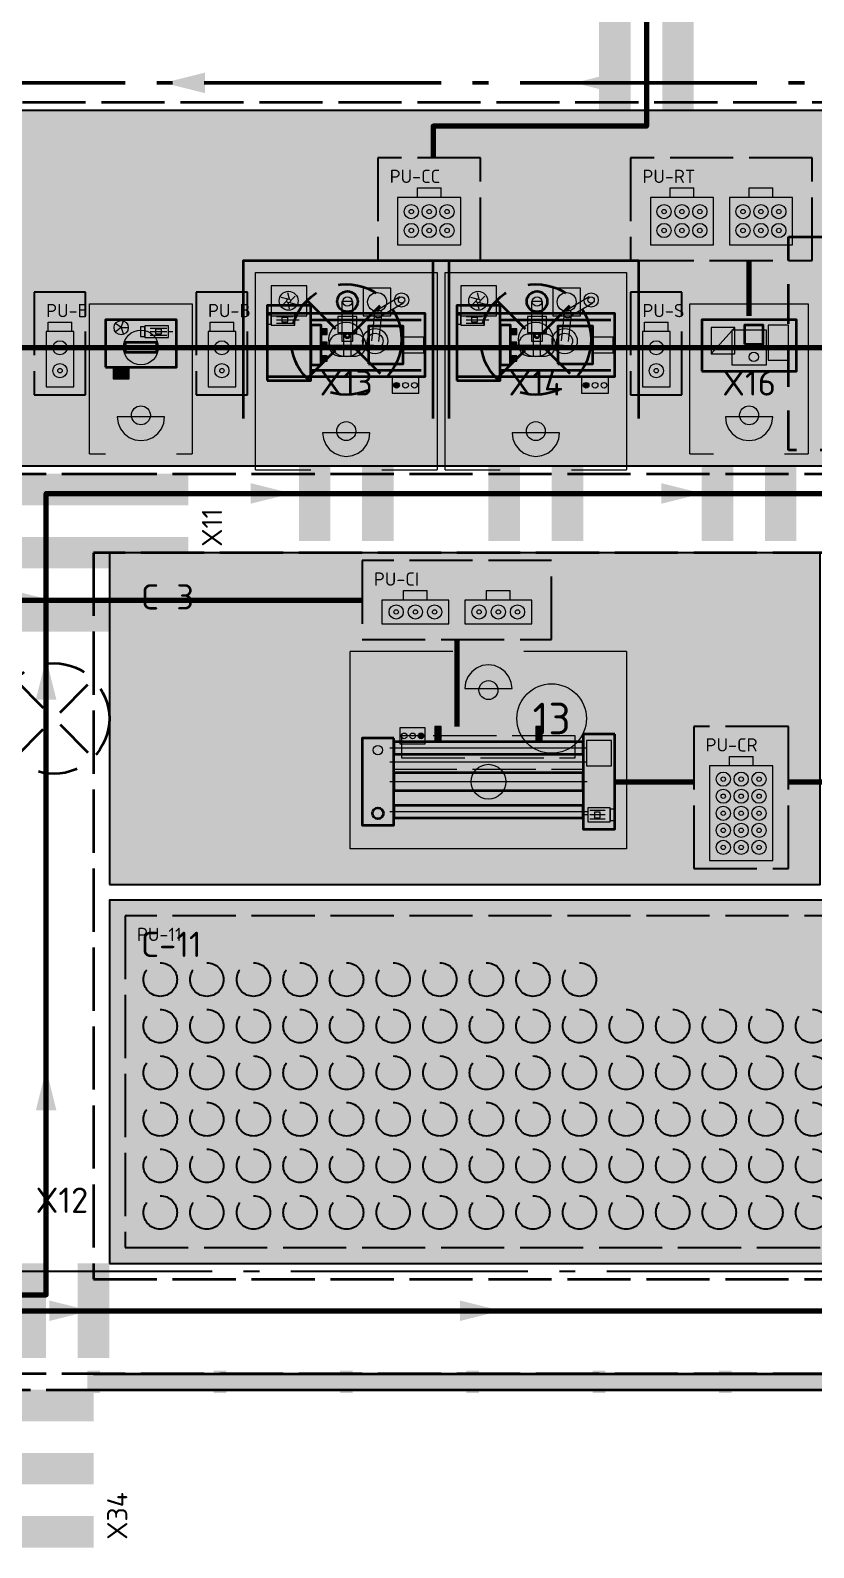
# Model space of a CAD drawing. Header units: millimetres. Extents: x 0 to 1189, y 0 to 841.
# Drawn here: x 422 to 471.6, y 587 to 683.1 of the extents above; entities that cross this region are included whole.
import ezdxf
from ezdxf.enums import TextEntityAlignment as Align

# ---------------------------------------------------------------- set-up
doc = ezdxf.new("R2010")
doc.units = ezdxf.units.MM
for name, pattern in [('FLUJO-TRAZOS', [4, 2.5, -1.5]), ('IRAM-E-TRAZOS', [5, 4, -1]), ('IRAM-F-TRAZO-PUNTO', [20, 15, -2, 1, -2])]:
    doc.linetypes.add(name, pattern=pattern)
for name, color, linetype, lineweight, true_color in [('A-AREA-TRABAJO', 30, 'CONTINUOUS', 13, 0xeb963c), ('A-DEFENSA', 2, 'CONTINUOUS', 35, 0xe6b400), ('A-EQUIPO', 30, 'CONTINUOUS', 35, 0xe67800), ('A-MAMPARA', 1, 'CONTINUOUS', 35, 0xc82828), ('A-PASILLO', 2, 'IRAM-E-TRAZOS', 35, 0xd7a500), ('A-PULMON', 6, 'IRAM-E-TRAZOS', 25, 0xdc00c8), ('A-SENDA', 2, 'CONTINUOUS', 25, 0xd7a500), ('A-ZONA-LOG', 5, 'IRAM-F-TRAZO-PUNTO', 25, 0x285ac8)]:
    doc.layers.add(name, color=color, linetype=linetype, lineweight=lineweight, true_color=true_color)
for name, color, linetype, lineweight in [('A-EJE', 1, 'IRAM-F-TRAZO-PUNTO', 18), ('A-EQUIPO-FINO', 8, 'CONTINUOUS', 13), ('A-EQUIPO-OCULTO', 8, 'IRAM-E-TRAZOS', 13), ('A-EQUIPO-RELLENO', 9, 'CONTINUOUS', 13), ('A-OPERARIO', 6, 'CONTINUOUS', 18), ('A-RELLENO', 9, 'CONTINUOUS', 13), ('A-SECTOR', 1, 'CONTINUOUS', 25), ('A-SECTOR-TXT', 1, 'CONTINUOUS', 25), ('A-TEXTO', 7, 'CONTINUOUS', 18), ('F-EFL-GAS', 4, 'FLUJO-TRAZOS', 35), ('F-EFL-LIQ', 34, 'FLUJO-TRAZOS', 35), ('F-MP', 5, 'CONTINUOUS', 70), ('F-SCRAP', 8, 'IRAM-F-TRAZO-PUNTO', 50), ('F-SE', 30, 'CONTINUOUS', 70)]:
    doc.layers.add(name, color=color, linetype=linetype, lineweight=lineweight)
doc.styles.add('ISO3098', font='isocpeur.ttf')

msp = doc.modelspace()

# ---------------------------------------------------------------- hatches: boundary and pattern name
at = {"layer": 'A-DEFENSA', "true_color": 0x1e1e1e}
h = msp.add_hatch(color=7, dxfattribs=at)
h.dxf.hatch_style = 1
h.paths.add_polyline_path([(425.6, 596.8), (426.4, 596.8), (426.4, 598.2), (425.6, 598.2)])
at = {"layer": 'A-DEFENSA', "true_color": 0xf5c800}
h = msp.add_hatch(color=7, dxfattribs=at)
h.dxf.hatch_style = 1
h.paths.add_polyline_path([(426, 597), (490, 597), (490, 598), (426, 598)])
at = {"layer": 'A-DEFENSA', "true_color": 0x1e1e1e}
h = msp.add_hatch(color=7, dxfattribs=at)
h.dxf.hatch_style = 1
h.paths.add_polyline_path([(433.6, 596.8), (434.4, 596.8), (434.4, 598.2), (433.6, 598.2)])
h = msp.add_hatch(color=7, dxfattribs=at)
h.dxf.hatch_style = 1
h.paths.add_polyline_path([(441.6, 596.8), (442.4, 596.8), (442.4, 598.2), (441.6, 598.2)])
h = msp.add_hatch(color=7, dxfattribs=at)
h.dxf.hatch_style = 1
h.paths.add_polyline_path([(449.6, 596.8), (450.4, 596.8), (450.4, 598.2), (449.6, 598.2)])
h = msp.add_hatch(color=7, dxfattribs=at)
h.dxf.hatch_style = 1
h.paths.add_polyline_path([(457.6, 596.8), (458.4, 596.8), (458.4, 598.2), (457.6, 598.2)])
h = msp.add_hatch(color=7, dxfattribs=at)
h.dxf.hatch_style = 1
h.paths.add_polyline_path([(465.6, 596.8), (466.4, 596.8), (466.4, 598.2), (465.6, 598.2)])
at = {"layer": 'A-EQUIPO-RELLENO', "true_color": 0xfaf0fa}
h = msp.add_hatch(color=7, dxfattribs=at)
h.dxf.hatch_style = 1
h.paths.add_polyline_path([(445.25, 669.5), (449.25, 669.5), (449.25, 672.5), (445.25, 672.5)])
h = msp.add_hatch(color=7, dxfattribs=at)
h.dxf.hatch_style = 1
h.paths.add_polyline_path([(461.25, 669.5), (465.25, 669.5), (465.25, 672.5), (461.25, 672.5)])
h = msp.add_hatch(color=7, dxfattribs=at)
h.dxf.hatch_style = 1
h.paths.add_polyline_path([(466.25, 669.5), (470.25, 669.5), (470.25, 672.5), (466.25, 672.5)])
at = {"layer": 'A-EQUIPO-RELLENO', "true_color": 0xcdd0d4}
h = msp.add_hatch(color=7, dxfattribs=at)
h.dxf.hatch_style = 1
h.paths.add_polyline_path([(437.25, 665), (439.5, 665), (439.5, 666.9), (437.25, 666.9)])
h = msp.add_hatch(color=7, dxfattribs=at)
h.dxf.hatch_style = 1
h.paths.add_polyline_path([(449.25, 665), (451.5, 665), (451.5, 666.9), (449.25, 666.9)])
h = msp.add_hatch(color=7, dxfattribs=at)
h.dxf.hatch_style = 1
h.paths.add_polyline_path([(442.725, 665.9), (442.703, 666.068), (442.638, 666.225), (442.535, 666.36), (442.4, 666.463), (442.243, 666.528), (442.075, 666.55), (441.907, 666.528), (441.75, 666.463), (441.615, 666.36), (441.512, 666.225), (441.447, 666.068), (441.425, 665.9), (441.447, 665.732), (441.512, 665.575), (441.615, 665.44), (441.75, 665.337), (441.907, 665.272), (442.075, 665.25), (442.243, 665.272), (442.4, 665.337), (442.535, 665.44), (442.638, 665.575), (442.703, 665.732)])
at = {"layer": 'A-EQUIPO-RELLENO', "true_color": 0xeeeeee}
h = msp.add_hatch(color=7, dxfattribs=at)
h.dxf.hatch_style = 1
h.paths.add_polyline_path([(443.075, 665), (444.825, 665), (444.825, 666.75), (443.075, 666.75)])
at = {"layer": 'A-EQUIPO-RELLENO', "true_color": 0xcdd0d4}
h = msp.add_hatch(color=7, dxfattribs=at)
h.dxf.hatch_style = 1
h.paths.add_polyline_path([(454.725, 665.9), (454.703, 666.068), (454.638, 666.225), (454.535, 666.36), (454.4, 666.463), (454.243, 666.528), (454.075, 666.55), (453.907, 666.528), (453.75, 666.463), (453.615, 666.36), (453.512, 666.225), (453.447, 666.068), (453.425, 665.9), (453.447, 665.732), (453.512, 665.575), (453.615, 665.44), (453.75, 665.337), (453.907, 665.272), (454.075, 665.25), (454.243, 665.272), (454.4, 665.337), (454.535, 665.44), (454.638, 665.575), (454.703, 665.732)])
at = {"layer": 'A-EQUIPO-RELLENO', "true_color": 0xeeeeee}
h = msp.add_hatch(color=7, dxfattribs=at)
h.dxf.hatch_style = 1
h.paths.add_polyline_path([(455.075, 665), (456.825, 665), (456.825, 666.75), (455.075, 666.75)])
at = {"layer": 'A-EQUIPO-RELLENO', "true_color": 0xcdd0d4}
h = msp.add_hatch(color=7, dxfattribs=at)
h.dxf.hatch_style = 1
h.paths.add_polyline_path([(437, 660.9), (439.75, 660.9), (439.75, 665.65), (437, 665.65)])
at = {"layer": 'A-EQUIPO-RELLENO', "true_color": 0xeeeeee}
h = msp.add_hatch(color=7, dxfattribs=at)
h.dxf.hatch_style = 1
h.paths.add_polyline_path([(437, 661.15), (447, 661.15), (447, 665.15), (437, 665.15)])
at = {"layer": 'A-EQUIPO-RELLENO', "true_color": 0xcdd0d4}
h = msp.add_hatch(color=7, dxfattribs=at)
h.dxf.hatch_style = 1
h.paths.add_polyline_path([(437.25, 664.4), (438.75, 664.4), (438.75, 665.1), (437.25, 665.1)])
at = {"layer": 'A-EQUIPO-RELLENO', "true_color": 0xeeeeee}
h = msp.add_hatch(color=7, dxfattribs=at)
h.dxf.hatch_style = 1
h.paths.add_polyline_path([(441.475, 663.95), (442.675, 663.95), (442.675, 664.95), (441.475, 664.95)])
at = {"layer": 'A-EQUIPO-RELLENO', "true_color": 0xcdd0d4}
h = msp.add_hatch(color=7, dxfattribs=at)
h.dxf.hatch_style = 1
h.paths.add_polyline_path([(449, 660.9), (451.75, 660.9), (451.75, 665.65), (449, 665.65)])
at = {"layer": 'A-EQUIPO-RELLENO', "true_color": 0xeeeeee}
h = msp.add_hatch(color=7, dxfattribs=at)
h.dxf.hatch_style = 1
h.paths.add_polyline_path([(449, 661.15), (459, 661.15), (459, 665.15), (449, 665.15)])
at = {"layer": 'A-EQUIPO-RELLENO', "true_color": 0xcdd0d4}
h = msp.add_hatch(color=7, dxfattribs=at)
h.dxf.hatch_style = 1
h.paths.add_polyline_path([(449.25, 664.4), (450.75, 664.4), (450.75, 665.1), (449.25, 665.1)])
at = {"layer": 'A-EQUIPO-RELLENO', "true_color": 0xeeeeee}
h = msp.add_hatch(color=7, dxfattribs=at)
h.dxf.hatch_style = 1
h.paths.add_polyline_path([(453.475, 663.95), (454.675, 663.95), (454.675, 664.95), (453.475, 664.95)])
at = {"layer": 'A-EQUIPO-RELLENO', "true_color": 0xfaf0fa}
h = msp.add_hatch(color=7, dxfattribs=at)
h.dxf.hatch_style = 1
h.paths.add_polyline_path([(423, 660.5), (424.75, 660.5), (424.75, 664), (423, 664)])
at = {"layer": 'A-EQUIPO-RELLENO', "true_color": 0xeeeeee}
h = msp.add_hatch(color=7, dxfattribs=at)
h.dxf.hatch_style = 1
h.paths.add_polyline_path([(426.75, 661.75), (431.25, 661.75), (431.25, 664.75), (426.75, 664.75)])
at = {"layer": 'A-EQUIPO-RELLENO', "true_color": 0xcdd0d4}
h = msp.add_hatch(color=7, dxfattribs=at)
h.dxf.hatch_style = 1
h.paths.add_polyline_path([(429.25, 663.625), (430.75, 663.625), (430.75, 664.375), (429.25, 664.375)])
at = {"layer": 'A-EQUIPO-RELLENO', "true_color": 0xfaf0fa}
h = msp.add_hatch(color=7, dxfattribs=at)
h.dxf.hatch_style = 1
h.paths.add_polyline_path([(433.25, 660.5), (435, 660.5), (435, 664), (433.25, 664)])
at = {"layer": 'A-EQUIPO-RELLENO', "true_color": 0xe2e7ee}
h = msp.add_hatch(color=7, dxfattribs=at)
h.dxf.hatch_style = 1
h.paths.add_polyline_path([(439.75, 661.9), (440.4, 661.9), (440.4, 664.4), (439.75, 664.4)])
at = {"layer": 'A-EQUIPO-RELLENO', "true_color": 0x969ba0}
h = msp.add_hatch(color=7, dxfattribs=at)
h.dxf.hatch_style = 1
h.paths.add_polyline_path([(440.4, 663.825), (440.8, 663.825), (440.8, 664.175), (440.4, 664.175)])
at = {"layer": 'A-EQUIPO-RELLENO', "true_color": 0xcdd0d4}
h = msp.add_hatch(color=7, dxfattribs=at)
h.dxf.hatch_style = 1
h.paths.add_polyline_path([(443.4, 661.95), (445.6, 661.95), (445.6, 664.35), (443.4, 664.35)])
at = {"layer": 'A-EQUIPO-RELLENO', "true_color": 0xe2e7ee}
h = msp.add_hatch(color=7, dxfattribs=at)
h.dxf.hatch_style = 1
h.paths.add_polyline_path([(451.75, 661.9), (452.4, 661.9), (452.4, 664.4), (451.75, 664.4)])
at = {"layer": 'A-EQUIPO-RELLENO', "true_color": 0x969ba0}
h = msp.add_hatch(color=7, dxfattribs=at)
h.dxf.hatch_style = 1
h.paths.add_polyline_path([(452.4, 663.825), (452.8, 663.825), (452.8, 664.175), (452.4, 664.175)])
at = {"layer": 'A-EQUIPO-RELLENO', "true_color": 0xcdd0d4}
h = msp.add_hatch(color=7, dxfattribs=at)
h.dxf.hatch_style = 1
h.paths.add_polyline_path([(455.4, 661.95), (457.6, 661.95), (457.6, 664.35), (455.4, 664.35)])
at = {"layer": 'A-EQUIPO-RELLENO', "true_color": 0xfaf0fa}
h = msp.add_hatch(color=7, dxfattribs=at)
h.dxf.hatch_style = 1
h.paths.add_polyline_path([(460.75, 660.5), (462.5, 660.5), (462.5, 664), (460.75, 664)])
at = {"layer": 'A-EQUIPO-RELLENO', "true_color": 0xeedec0}
h = msp.add_hatch(color=7, dxfattribs=at)
h.dxf.hatch_style = 1
h.paths.add_polyline_path([(464.5, 661.5), (470.5, 661.5), (470.5, 664.75), (464.5, 664.75)])
at = {"layer": 'A-EQUIPO-RELLENO', "true_color": 0xe2e7ee}
h = msp.add_hatch(color=7, dxfattribs=at)
h.dxf.hatch_style = 1
h.paths.add_polyline_path([(428, 663.05), (430, 663.05), (430, 663.3), (428, 663.3)])
h = msp.add_hatch(color=7, dxfattribs=at)
h.dxf.hatch_style = 1
h.paths.add_polyline_path([(428, 662.7), (430, 662.7), (430, 662.95), (428, 662.95)])
at = {"layer": 'A-EQUIPO-RELLENO', "true_color": 0x969ba0}
h = msp.add_hatch(color=7, dxfattribs=at)
h.dxf.hatch_style = 1
h.paths.add_polyline_path([(440.4, 662.975), (440.8, 662.975), (440.8, 663.325), (440.4, 663.325)])
at = {"layer": 'A-EQUIPO-RELLENO', "true_color": 0xe2e7ee}
h = msp.add_hatch(color=7, dxfattribs=at)
h.dxf.hatch_style = 1
h.paths.add_polyline_path([(445.6, 662.65), (446.9, 662.65), (446.9, 663.65), (445.6, 663.65)])
at = {"layer": 'A-EQUIPO-RELLENO', "true_color": 0x969ba0}
h = msp.add_hatch(color=7, dxfattribs=at)
h.dxf.hatch_style = 1
h.paths.add_polyline_path([(452.4, 662.975), (452.8, 662.975), (452.8, 663.325), (452.4, 663.325)])
at = {"layer": 'A-EQUIPO-RELLENO', "true_color": 0xe2e7ee}
h = msp.add_hatch(color=7, dxfattribs=at)
h.dxf.hatch_style = 1
h.paths.add_polyline_path([(457.6, 662.65), (458.9, 662.65), (458.9, 663.65), (457.6, 663.65)])
at = {"layer": 'A-EQUIPO-RELLENO', "true_color": 0x969ba0}
h = msp.add_hatch(color=7, dxfattribs=at)
h.dxf.hatch_style = 1
h.paths.add_polyline_path([(440.4, 662.125), (440.8, 662.125), (440.8, 662.475), (440.4, 662.475)])
h = msp.add_hatch(color=7, dxfattribs=at)
h.dxf.hatch_style = 1
h.paths.add_polyline_path([(452.4, 662.125), (452.8, 662.125), (452.8, 662.475), (452.4, 662.475)])
at = {"layer": 'A-EQUIPO-RELLENO', "true_color": 0xcdd0d4}
h = msp.add_hatch(color=7, dxfattribs=at)
h.dxf.hatch_style = 1
h.paths.add_polyline_path([(427.25, 661), (428.25, 661), (428.25, 661.75), (427.25, 661.75)])
h = msp.add_hatch(color=7, dxfattribs=at)
h.dxf.hatch_style = 1
h.paths.add_polyline_path([(444.9, 660.1), (446.6, 660.1), (446.6, 661.1), (444.9, 661.1)])
h = msp.add_hatch(color=7, dxfattribs=at)
h.dxf.hatch_style = 1
h.paths.add_polyline_path([(456.9, 660.1), (458.6, 660.1), (458.6, 661.1), (456.9, 661.1)])
at = {"layer": 'A-EQUIPO-RELLENO', "true_color": 0xdc2828}
h = msp.add_hatch(color=7, dxfattribs=at)
h.dxf.hatch_style = 1
h.paths.add_polyline_path([(445.363, 660.6), (445.357, 660.647), (445.339, 660.69), (445.311, 660.727), (445.273, 660.756), (445.23, 660.774), (445.183, 660.78), (445.137, 660.774), (445.093, 660.756), (445.056, 660.727), (445.027, 660.69), (445.009, 660.647), (445.003, 660.6), (445.009, 660.553), (445.027, 660.51), (445.056, 660.473), (445.093, 660.444), (445.137, 660.426), (445.183, 660.42), (445.23, 660.426), (445.273, 660.444), (445.311, 660.473), (445.339, 660.51), (445.357, 660.553)])
h = msp.add_hatch(color=7, dxfattribs=at)
h.dxf.hatch_style = 1
h.paths.add_polyline_path([(457.363, 660.6), (457.357, 660.647), (457.339, 660.69), (457.311, 660.727), (457.273, 660.756), (457.23, 660.774), (457.183, 660.78), (457.137, 660.774), (457.093, 660.756), (457.056, 660.727), (457.027, 660.69), (457.009, 660.647), (457.003, 660.6), (457.009, 660.553), (457.027, 660.51), (457.056, 660.473), (457.093, 660.444), (457.137, 660.426), (457.183, 660.42), (457.23, 660.426), (457.273, 660.444), (457.311, 660.473), (457.339, 660.51), (457.357, 660.553)])
at = {"layer": 'A-EQUIPO-RELLENO', "true_color": 0xffffff}
h = msp.add_hatch(color=7, dxfattribs=at)
h.dxf.hatch_style = 1
h.paths.add_polyline_path([(429.6, 658.7), (429.58, 658.855), (429.52, 659), (429.424, 659.124), (429.3, 659.22), (429.155, 659.28), (429, 659.3), (428.845, 659.28), (428.7, 659.22), (428.576, 659.124), (428.48, 659), (428.42, 658.855), (428.4, 658.7), (428.42, 658.545), (428.48, 658.4), (428.576, 658.276), (428.7, 658.18), (428.845, 658.12), (429, 658.1), (429.155, 658.12), (429.3, 658.18), (429.424, 658.276), (429.52, 658.4), (429.58, 658.545)])
h = msp.add_hatch(color=7, dxfattribs=at)
h.dxf.hatch_style = 1
h.paths.add_polyline_path([(468.1, 658.7), (468.08, 658.855), (468.02, 659), (467.924, 659.124), (467.8, 659.22), (467.655, 659.28), (467.5, 659.3), (467.345, 659.28), (467.2, 659.22), (467.076, 659.124), (466.98, 659), (466.92, 658.855), (466.9, 658.7), (466.92, 658.545), (466.98, 658.4), (467.076, 658.276), (467.2, 658.18), (467.345, 658.12), (467.5, 658.1), (467.655, 658.12), (467.8, 658.18), (467.924, 658.276), (468.02, 658.4), (468.08, 658.545)])
at = {"layer": 'A-EQUIPO-RELLENO', "true_color": 0xfae1f5}
h = msp.add_hatch(color=7, dxfattribs=at)
h.dxf.hatch_style = 1
h.paths.add_polyline_path([(427.5, 658.6), (427.551, 658.212), (427.701, 657.85), (427.939, 657.539), (428.25, 657.301), (428.612, 657.151), (429, 657.1), (429.388, 657.151), (429.75, 657.301), (430.061, 657.539), (430.299, 657.85), (430.449, 658.212), (430.5, 658.6), (427.5, 658.6)])
at = {"layer": 'A-EQUIPO-RELLENO', "true_color": 0xffffff}
h = msp.add_hatch(color=7, dxfattribs=at)
h.dxf.hatch_style = 1
h.paths.add_polyline_path([(442.6, 657.7), (442.58, 657.855), (442.52, 658), (442.424, 658.124), (442.3, 658.22), (442.155, 658.28), (442, 658.3), (441.845, 658.28), (441.7, 658.22), (441.576, 658.124), (441.48, 658), (441.42, 657.855), (441.4, 657.7), (441.42, 657.545), (441.48, 657.4), (441.576, 657.276), (441.7, 657.18), (441.845, 657.12), (442, 657.1), (442.155, 657.12), (442.3, 657.18), (442.424, 657.276), (442.52, 657.4), (442.58, 657.545)])
h = msp.add_hatch(color=7, dxfattribs=at)
h.dxf.hatch_style = 1
h.paths.add_polyline_path([(454.6, 657.7), (454.58, 657.855), (454.52, 658), (454.424, 658.124), (454.3, 658.22), (454.155, 658.28), (454, 658.3), (453.845, 658.28), (453.7, 658.22), (453.576, 658.124), (453.48, 658), (453.42, 657.855), (453.4, 657.7), (453.42, 657.545), (453.48, 657.4), (453.576, 657.276), (453.7, 657.18), (453.845, 657.12), (454, 657.1), (454.155, 657.12), (454.3, 657.18), (454.424, 657.276), (454.52, 657.4), (454.58, 657.545)])
at = {"layer": 'A-EQUIPO-RELLENO', "true_color": 0xfae1f5}
h = msp.add_hatch(color=7, dxfattribs=at)
h.dxf.hatch_style = 1
h.paths.add_polyline_path([(466, 658.6), (466.051, 658.212), (466.201, 657.85), (466.439, 657.539), (466.75, 657.301), (467.112, 657.151), (467.5, 657.1), (467.888, 657.151), (468.25, 657.301), (468.561, 657.539), (468.799, 657.85), (468.949, 658.212), (469, 658.6), (466, 658.6)])
h = msp.add_hatch(color=7, dxfattribs=at)
h.dxf.hatch_style = 1
h.paths.add_polyline_path([(440.5, 657.6), (440.551, 657.212), (440.701, 656.85), (440.939, 656.539), (441.25, 656.301), (441.612, 656.151), (442, 656.1), (442.388, 656.151), (442.75, 656.301), (443.061, 656.539), (443.299, 656.85), (443.449, 657.212), (443.5, 657.6), (440.5, 657.6)])
h = msp.add_hatch(color=7, dxfattribs=at)
h.dxf.hatch_style = 1
h.paths.add_polyline_path([(452.5, 657.6), (452.551, 657.212), (452.701, 656.85), (452.939, 656.539), (453.25, 656.301), (453.612, 656.151), (454, 656.1), (454.388, 656.151), (454.75, 656.301), (455.061, 656.539), (455.299, 656.85), (455.449, 657.212), (455.5, 657.6), (452.5, 657.6)])
at = {"layer": 'A-EQUIPO-RELLENO', "true_color": 0xfaf0fa}
h = msp.add_hatch(color=7, dxfattribs=at)
h.dxf.hatch_style = 1
h.paths.add_polyline_path([(444.25, 645.5), (448.5, 645.5), (448.5, 647), (444.25, 647)])
h = msp.add_hatch(color=7, dxfattribs=at)
h.dxf.hatch_style = 1
h.paths.add_polyline_path([(449.5, 645.5), (453.75, 645.5), (453.75, 647), (449.5, 647)])
at = {"layer": 'A-EQUIPO-RELLENO', "true_color": 0xfae1f5}
h = msp.add_hatch(color=7, dxfattribs=at)
h.dxf.hatch_style = 1
h.paths.add_polyline_path([(452.5, 641.4), (452.449, 641.788), (452.299, 642.15), (452.061, 642.461), (451.75, 642.699), (451.388, 642.849), (451, 642.9), (450.612, 642.849), (450.25, 642.699), (449.939, 642.461), (449.701, 642.15), (449.551, 641.788), (449.5, 641.4), (452.5, 641.4)])
at = {"layer": 'A-EQUIPO-RELLENO', "true_color": 0xffffff}
h = msp.add_hatch(color=7, dxfattribs=at)
h.dxf.hatch_style = 1
h.paths.add_polyline_path([(450.4, 641.3), (450.42, 641.145), (450.48, 641), (450.576, 640.876), (450.7, 640.78), (450.845, 640.72), (451, 640.7), (451.155, 640.72), (451.3, 640.78), (451.424, 640.876), (451.52, 641), (451.58, 641.145), (451.6, 641.3), (451.58, 641.455), (451.52, 641.6), (451.424, 641.724), (451.3, 641.82), (451.155, 641.88), (451, 641.9), (450.845, 641.88), (450.7, 641.82), (450.576, 641.724), (450.48, 641.6), (450.42, 641.455)])
at = {"layer": 'A-EQUIPO-RELLENO', "true_color": 0xcdd0d4}
h = msp.add_hatch(color=7, dxfattribs=at)
h.dxf.hatch_style = 1
h.paths.add_polyline_path([(447, 638.9), (445.4, 638.9), (445.4, 637.9), (447, 637.9)])
h = msp.add_hatch(color=7, dxfattribs=at)
h.dxf.hatch_style = 1
h.paths.add_polyline_path([(448, 639), (447.6, 639), (447.6, 638.076), (448, 638.076)])
h = msp.add_hatch(color=7, dxfattribs=at)
h.dxf.hatch_style = 1
h.paths.add_polyline_path([(454.4, 639), (454, 639), (454, 638.076), (454.4, 638.076)])
h = msp.add_hatch(color=7, dxfattribs=at)
h.dxf.hatch_style = 1
h.paths.add_polyline_path([(445, 638.25), (443, 638.25), (443, 632.75), (445, 632.75)])
at = {"layer": 'A-EQUIPO-RELLENO', "true_color": 0xeeeeee}
h = msp.add_hatch(color=7, dxfattribs=at)
h.dxf.hatch_style = 1
h.paths.add_polyline_path([(457, 638.02), (445, 638.02), (445, 637.236), (457, 637.236)])
at = {"layer": 'A-EQUIPO-RELLENO', "true_color": 0xdc2828}
h = msp.add_hatch(color=7, dxfattribs=at)
h.dxf.hatch_style = 1
h.paths.add_polyline_path([(446.553, 638.4), (446.559, 638.353), (446.577, 638.31), (446.606, 638.273), (446.643, 638.244), (446.687, 638.226), (446.733, 638.22), (446.78, 638.226), (446.823, 638.244), (446.861, 638.273), (446.889, 638.31), (446.907, 638.353), (446.913, 638.4), (446.907, 638.447), (446.889, 638.49), (446.861, 638.527), (446.823, 638.556), (446.78, 638.574), (446.733, 638.58), (446.687, 638.574), (446.643, 638.556), (446.606, 638.527), (446.577, 638.49), (446.559, 638.447)])
at = {"layer": 'A-EQUIPO-RELLENO', "true_color": 0xcdd0d4}
h = msp.add_hatch(color=7, dxfattribs=at)
h.dxf.hatch_style = 1
h.paths.add_polyline_path([(459, 638.5), (457, 638.5), (457, 632.5), (459, 632.5)])
at = {"layer": 'A-EQUIPO-RELLENO', "true_color": 0xeeeeee}
h = msp.add_hatch(color=7, dxfattribs=at)
h.dxf.hatch_style = 1
h.paths.add_polyline_path([(458.8, 638.1), (457.2, 638.1), (457.2, 636.5), (458.8, 636.5)])
at = {"layer": 'A-EQUIPO-RELLENO', "true_color": 0xe2e7ee}
h = msp.add_hatch(color=7, dxfattribs=at)
h.dxf.hatch_style = 1
h.paths.add_polyline_path([(457, 636.06), (445, 636.06), (445, 634.94), (457, 634.94)])
at = {"layer": 'A-EQUIPO-RELLENO', "true_color": 0xfaf0fa}
h = msp.add_hatch(color=7, dxfattribs=at)
h.dxf.hatch_style = 1
h.paths.add_polyline_path([(465, 630.5), (469, 630.5), (469, 636.5), (465, 636.5)])
at = {"layer": 'A-EQUIPO-RELLENO', "true_color": 0xeeeeee}
h = msp.add_hatch(color=7, dxfattribs=at)
h.dxf.hatch_style = 1
h.paths.add_polyline_path([(457, 633.988), (445, 633.988), (445, 633.204), (457, 633.204)])
at = {"layer": 'A-EQUIPO-RELLENO', "true_color": 0xcdd0d4}
h = msp.add_hatch(color=7, dxfattribs=at)
h.dxf.hatch_style = 1
h.paths.add_polyline_path([(458.7, 633.85), (457.3, 633.85), (457.3, 632.95), (458.7, 632.95)])
at = {"layer": 'A-RELLENO', "true_color": 0xfde4c8}
h = msp.add_hatch(color=7, dxfattribs=at)
h.dxf.hatch_style = 1
h.paths.add_polyline_path([(403, 655.5), (508, 655.5), (508, 678), (403, 678)])
h = msp.add_hatch(color=7, dxfattribs=at)
h.dxf.hatch_style = 1
h.paths.add_polyline_path([(427, 629), (472, 629), (472, 650), (427, 650)])
at = {"layer": 'A-RELLENO', "true_color": 0xc8e8c8}
h = msp.add_hatch(color=7, dxfattribs=at)
h.dxf.hatch_style = 1
h.paths.add_polyline_path([(427, 605), (496, 605), (496, 628), (427, 628)])
at = {"layer": 'A-SENDA', "true_color": 0xd7a500}
h = msp.add_hatch(color=7, dxfattribs=at)
h.dxf.hatch_style = 1
h.paths.add_polyline_path([(458, 678), (460, 678), (460, 684), (458, 684)])
h = msp.add_hatch(color=7, dxfattribs=at)
h.dxf.hatch_style = 1
h.paths.add_polyline_path([(462, 678), (464, 678), (464, 684), (462, 684)])
h = msp.add_hatch(color=7, dxfattribs=at)
h.dxf.hatch_style = 1
h.paths.add_polyline_path([(439, 650.75), (441, 650.75), (441, 656.75), (439, 656.75)])
h = msp.add_hatch(color=7, dxfattribs=at)
h.dxf.hatch_style = 1
h.paths.add_polyline_path([(443, 650.75), (445, 650.75), (445, 656.75), (443, 656.75)])
h = msp.add_hatch(color=7, dxfattribs=at)
h.dxf.hatch_style = 1
h.paths.add_polyline_path([(451, 650.75), (453, 650.75), (453, 656.75), (451, 656.75)])
h = msp.add_hatch(color=7, dxfattribs=at)
h.dxf.hatch_style = 1
h.paths.add_polyline_path([(455, 650.75), (457, 650.75), (457, 656.75), (455, 656.75)])
h = msp.add_hatch(color=7, dxfattribs=at)
h.dxf.hatch_style = 1
h.paths.add_polyline_path([(464.5, 650.75), (466.5, 650.75), (466.5, 656.75), (464.5, 656.75)])
h = msp.add_hatch(color=7, dxfattribs=at)
h.dxf.hatch_style = 1
h.paths.add_polyline_path([(468.5, 650.75), (470.5, 650.75), (470.5, 656.75), (468.5, 656.75)])
h = msp.add_hatch(color=7, dxfattribs=at)
h.dxf.hatch_style = 1
h.paths.add_polyline_path([(420, 653), (432, 653), (432, 655), (420, 655)])
h = msp.add_hatch(color=7, dxfattribs=at)
h.dxf.hatch_style = 1
h.paths.add_polyline_path([(420, 649), (432, 649), (432, 651), (420, 651)])
h = msp.add_hatch(color=7, dxfattribs=at)
h.dxf.hatch_style = 1
h.paths.add_polyline_path([(420, 645), (432, 645), (432, 647), (420, 647)])
h = msp.add_hatch(color=7, dxfattribs=at)
h.dxf.hatch_style = 1
h.paths.add_polyline_path([(421, 599), (423, 599), (423, 605), (421, 605)])
h = msp.add_hatch(color=7, dxfattribs=at)
h.dxf.hatch_style = 1
h.paths.add_polyline_path([(425, 599), (427, 599), (427, 605), (425, 605)])
h = msp.add_hatch(color=7, dxfattribs=at)
h.dxf.hatch_style = 1
h.paths.add_polyline_path([(419, 595), (426, 595), (426, 597), (419, 597)])
h = msp.add_hatch(color=7, dxfattribs=at)
h.dxf.hatch_style = 1
h.paths.add_polyline_path([(419, 591), (426, 591), (426, 593), (419, 593)])
h = msp.add_hatch(color=7, dxfattribs=at)
h.dxf.hatch_style = 1
h.paths.add_polyline_path([(419, 587), (426, 587), (426, 589), (419, 589)])
at = {"layer": 'F-EFL-LIQ', "true_color": 0x8c501e}
h = msp.add_hatch(color=7, dxfattribs=at)
h.dxf.hatch_style = 1
h.paths.add_polyline_path([(473, 670), (470.6, 670.6), (470.6, 669.4)])
at = {"layer": 'F-MP', "true_color": 0x0046c8}
h = msp.add_hatch(color=7, dxfattribs=at)
h.dxf.hatch_style = 1
h.paths.add_polyline_path([(438.55, 653.75), (435.95, 654.4), (435.95, 653.1)])
h = msp.add_hatch(color=7, dxfattribs=at)
h.dxf.hatch_style = 1
h.paths.add_polyline_path([(464.55, 653.75), (461.95, 654.4), (461.95, 653.1)])
h = msp.add_hatch(color=7, dxfattribs=at)
h.dxf.hatch_style = 1
h.paths.add_polyline_path([(423, 643.3), (422.35, 640.7), (423.65, 640.7)])
h = msp.add_hatch(color=7, dxfattribs=at)
h.dxf.hatch_style = 1
h.paths.add_polyline_path([(423, 617.3), (422.35, 614.7), (423.65, 614.7)])
h = msp.add_hatch(color=7, dxfattribs=at)
h.dxf.hatch_style = 1
h.paths.add_polyline_path([(425.8, 602), (423.2, 602.65), (423.2, 601.35)])
h = msp.add_hatch(color=7, dxfattribs=at)
h.dxf.hatch_style = 1
h.paths.add_polyline_path([(451.8, 602), (449.2, 602.65), (449.2, 601.35)])
at = {"layer": 'F-SCRAP', "true_color": 0x787878}
h = msp.add_hatch(color=7, dxfattribs=at)
h.dxf.hatch_style = 1
h.paths.add_polyline_path([(430.45, 679.75), (433.05, 679.1), (433.05, 680.4)])
h = msp.add_hatch(color=7, dxfattribs=at)
h.dxf.hatch_style = 1
h.paths.add_polyline_path([(456.45, 679.75), (459.05, 679.1), (459.05, 680.4)])
at = {"layer": 'F-SE', "true_color": 0xeb7800}
h = msp.add_hatch(color=7, dxfattribs=at)
h.dxf.hatch_style = 1
h.paths.add_polyline_path([(447.5, 675), (448.15, 677.6), (446.85, 677.6)])
h = msp.add_hatch(color=7, dxfattribs=at)
h.dxf.hatch_style = 1
h.paths.add_polyline_path([(467.5, 668.5), (466.85, 665.9), (468.15, 665.9)])
h = msp.add_hatch(color=7, dxfattribs=at)
h.dxf.hatch_style = 1
h.paths.add_polyline_path([(444.3, 663), (441.7, 663.65), (441.7, 662.35)])
h = msp.add_hatch(color=7, dxfattribs=at)
h.dxf.hatch_style = 1
h.paths.add_polyline_path([(466.3, 663), (463.7, 663.65), (463.7, 662.35)])
h = msp.add_hatch(color=7, dxfattribs=at)
h.dxf.hatch_style = 1
h.paths.add_polyline_path([(423.3, 647), (420.7, 647.65), (420.7, 646.35)])
h = msp.add_hatch(color=7, dxfattribs=at)
h.dxf.hatch_style = 1
h.paths.add_polyline_path([(443, 647), (440.4, 647.65), (440.4, 646.35)])
h = msp.add_hatch(color=7, dxfattribs=at)
h.dxf.hatch_style = 1
h.paths.add_polyline_path([(449, 639), (449.65, 641.6), (448.35, 641.6)])
h = msp.add_hatch(color=7, dxfattribs=at)
h.dxf.hatch_style = 1
h.paths.add_polyline_path([(464, 635.5), (461.4, 636.15), (461.4, 634.85)])

# ---------------------------------------------------------------- linework, layer by layer
at = {"layer": 'A-AREA-TRABAJO'}
for p, q in [((425.75, 656.25), (426.75, 656.25)), ((431.25, 656.25), (432.25, 656.25)), ((463.75, 656.25), (465.25, 656.25)), ((469.75, 656.25), (471.25, 656.25)), ((436.25, 655.25), (439.75, 655.25)), ((444.25, 655.25), (447.75, 655.25)), ((448.25, 655.25), (451.75, 655.25)), ((456.25, 655.25), (459.75, 655.25)), ((448.75, 643.75), (442.25, 643.75)), ((459.75, 643.75), (453.25, 643.75))]:
    msp.add_line(p, q, dxfattribs=at)
for points in [[(436.25, 655.25), (436.25, 667.75), (447.75, 667.75), (447.75, 655.25)], [(448.25, 655.25), (448.25, 667.75), (459.75, 667.75), (459.75, 655.25)], [(425.75, 656.25), (425.75, 665.75), (432.25, 665.75), (432.25, 656.25)], [(463.75, 656.25), (463.75, 665.75), (471.25, 665.75), (471.25, 656.25)], [(459.75, 643.75), (459.75, 631.25), (442.25, 631.25), (442.25, 643.75)]]:
    msp.add_lwpolyline(points, dxfattribs=at)
at = {"layer": 'A-DEFENSA'}
for p, q in [((426, 598), (490, 598)), ((426, 597), (490, 597))]:
    msp.add_line(p, q, dxfattribs=at)
at = {"layer": 'A-EJE'}
for p, q in [((440.4, 663.15), (443.75, 663.15)), ((452.4, 663.15), (455.75, 663.15)), ((457.25, 637.628), (444.75, 637.628)), ((457.25, 636.732), (444.75, 636.732)), ((457.25, 635.5), (444.75, 635.5)), ((457.25, 633.596), (444.75, 633.596))]:
    msp.add_line(p, q, dxfattribs=at)
at = {"layer": 'A-EQUIPO'}
for p, q in [((439.75, 664.75), (446.75, 664.75)), ((451.75, 664.75), (458.75, 664.75)), ((439.75, 661.55), (446.75, 661.55)), ((451.75, 661.55), (458.75, 661.55))]:
    msp.add_line(p, q, dxfattribs=at)
for points in [[(437, 660.9), (439.75, 660.9), (439.75, 665.65), (437, 665.65)], [(437, 661.15), (447, 661.15), (447, 665.15), (437, 665.15)], [(449, 660.9), (451.75, 660.9), (451.75, 665.65), (449, 665.65)], [(449, 661.15), (459, 661.15), (459, 665.15), (449, 665.15)], [(426.75, 661.75), (431.25, 661.75), (431.25, 664.75), (426.75, 664.75)], [(439.75, 661.9), (440.4, 661.9), (440.4, 664.4), (439.75, 664.4)], [(443.4, 661.95), (445.6, 661.95), (445.6, 664.35), (443.4, 664.35)], [(451.75, 661.9), (452.4, 661.9), (452.4, 664.4), (451.75, 664.4)], [(455.4, 661.95), (457.6, 661.95), (457.6, 664.35), (455.4, 664.35)], [(464.5, 661.5), (470.5, 661.5), (470.5, 664.75), (464.5, 664.75)], [(467.2, 663.2), (468.4, 663.2), (468.4, 664.4), (467.2, 664.4)], [(428, 663.05), (430, 663.05), (430, 663.3), (428, 663.3)], [(428, 662.7), (430, 662.7), (430, 662.95), (428, 662.95)], [(445, 638.25), (443, 638.25), (443, 632.75), (445, 632.75)], [(457, 638.02), (445, 638.02), (445, 637.236), (457, 637.236)], [(459, 638.5), (457, 638.5), (457, 632.5), (459, 632.5)], [(457, 636.06), (445, 636.06), (445, 634.94), (457, 634.94)], [(457, 633.988), (445, 633.988), (445, 633.204), (457, 633.204)]]:
    msp.add_lwpolyline(points, close=True, dxfattribs=at)
for points in [[(443.4, 662.75), (443.35, 663.15), (443.4, 663.55)], [(455.4, 662.75), (455.35, 663.15), (455.4, 663.55)]]:
    msp.add_lwpolyline(points, dxfattribs=at)
for centre, radius in [((442.075, 665.9), 0.65), ((454.075, 665.9), 0.65), ((442.075, 663.75), 0.15), ((454.075, 663.75), 0.15), ((444, 633.5), 0.35)]:
    msp.add_circle(centre, radius, dxfattribs=at)
at = {"layer": 'A-EQUIPO-FINO'}
for p, q in [((437.58, 664.96), (438.63, 664.96)), ((449.58, 664.96), (450.63, 664.96)), ((427.75, 664.25), (427.386, 664.515)), ((427.75, 664.25), (427.386, 663.985)), ((427.75, 664.25), (427.889, 664.678)), ((427.75, 664.25), (428.2, 664.25)), ((427.75, 664.25), (427.889, 663.822)), ((429.58, 664.225), (430.63, 664.225)), ((429.58, 664), (430.63, 664)), ((430.75, 664), (431.02, 664)), ((437.58, 664.75), (438.63, 664.75)), ((437.58, 664.54), (438.63, 664.54)), ((438.75, 664.75), (439.02, 664.75)), ((449.58, 664.75), (450.63, 664.75)), ((449.58, 664.54), (450.63, 664.54)), ((450.75, 664.75), (451.02, 664.75)), ((465.1, 662.6), (466.6, 664.25)), ((429.58, 663.775), (430.63, 663.775)), ((441.85, 662.45), (441.85, 663.85)), ((442.3, 662.45), (442.3, 663.85)), ((453.85, 662.45), (453.85, 663.85)), ((454.3, 662.45), (454.3, 663.85)), ((457.3, 633.4), (457.048, 633.4)), ((458.392, 633.67), (457.412, 633.67)), ((458.392, 633.4), (457.412, 633.4)), ((458.392, 633.13), (457.412, 633.13))]:
    msp.add_line(p, q, dxfattribs=at)
for points in [[(437.25, 665), (439.5, 665), (439.5, 666.9), (437.25, 666.9)], [(449.25, 665), (451.5, 665), (451.5, 666.9), (449.25, 666.9)], [(443.075, 665), (444.825, 665), (444.825, 666.75), (443.075, 666.75)], [(455.075, 665), (456.825, 665), (456.825, 666.75), (455.075, 666.75)], [(436.98, 664.47), (437.25, 664.47), (437.25, 665.03), (436.98, 665.03)], [(437.25, 664.4), (438.75, 664.4), (438.75, 665.1), (437.25, 665.1)], [(437.925, 664.61), (438.3, 664.61), (438.3, 664.89), (437.925, 664.89)], [(441.475, 663.95), (442.675, 663.95), (442.675, 664.95), (441.475, 664.95)], [(448.98, 664.47), (449.25, 664.47), (449.25, 665.03), (448.98, 665.03)], [(449.25, 664.4), (450.75, 664.4), (450.75, 665.1), (449.25, 665.1)], [(449.925, 664.61), (450.3, 664.61), (450.3, 664.89), (449.925, 664.89)], [(453.475, 663.95), (454.675, 663.95), (454.675, 664.95), (453.475, 664.95)], [(428.98, 663.7), (429.25, 663.7), (429.25, 664.3), (428.98, 664.3)], [(429.25, 663.625), (430.75, 663.625), (430.75, 664.375), (429.25, 664.375)], [(429.925, 663.85), (430.3, 663.85), (430.3, 664.15), (429.925, 664.15)], [(440.4, 663.825), (440.8, 663.825), (440.8, 664.175), (440.4, 664.175)], [(452.4, 663.825), (452.8, 663.825), (452.8, 664.175), (452.4, 664.175)], [(465.1, 662.6), (466.6, 662.6), (466.6, 664.25), (465.1, 664.25)], [(468.7, 662.2), (470, 662.2), (470, 664.4), (468.7, 664.4)], [(440.4, 662.975), (440.8, 662.975), (440.8, 663.325), (440.4, 663.325)], [(445.6, 662.65), (446.9, 662.65), (446.9, 663.65), (445.6, 663.65)], [(452.4, 662.975), (452.8, 662.975), (452.8, 663.325), (452.4, 663.325)], [(457.6, 662.65), (458.9, 662.65), (458.9, 663.65), (457.6, 663.65)], [(440.4, 662.125), (440.8, 662.125), (440.8, 662.475), (440.4, 662.475)], [(452.4, 662.125), (452.8, 662.125), (452.8, 662.475), (452.4, 662.475)], [(427.25, 661), (428.25, 661), (428.25, 661.75), (427.25, 661.75)], [(444.9, 660.1), (446.6, 660.1), (446.6, 661.1), (444.9, 661.1)], [(456.9, 660.1), (458.6, 660.1), (458.6, 661.1), (456.9, 661.1)], [(447, 638.9), (445.4, 638.9), (445.4, 637.9), (447, 637.9)], [(448, 639), (447.6, 639), (447.6, 638.076), (448, 638.076)], [(454.4, 639), (454, 639), (454, 638.076), (454.4, 638.076)], [(458.8, 638.1), (457.2, 638.1), (457.2, 636.5), (458.8, 636.5)], [(458.7, 633.85), (457.3, 633.85), (457.3, 632.95), (458.7, 632.95)], [(458.07, 633.58), (457.72, 633.58), (457.72, 633.22), (458.07, 633.22)], [(458.952, 633.76), (458.7, 633.76), (458.7, 633.04), (458.952, 633.04)]]:
    msp.add_lwpolyline(points, close=True, dxfattribs=at)
for points in [[(438.29, 666.054), (437.888, 666.166)], [(438.23, 665.95), (437.932, 665.657)], [(438.29, 665.846), (438.394, 665.442)], [(438.41, 666.054), (438.306, 666.458)], [(438.41, 665.846), (438.812, 665.734)], [(438.47, 665.95), (438.768, 666.243)], [(450.29, 666.054), (449.888, 666.166)], [(450.23, 665.95), (449.932, 665.657)], [(450.29, 665.846), (450.394, 665.442)], [(450.41, 666.054), (450.306, 666.458)], [(450.41, 665.846), (450.812, 665.734)], [(450.47, 665.95), (450.768, 666.243)]]:
    msp.add_lwpolyline(points, dxfattribs=at)
for centre, radius in [((446.117, 671.6), 0.45), ((446.117, 671.6), 0.14), ((447.25, 671.6), 0.45), ((447.25, 671.6), 0.14), ((448.383, 671.6), 0.45), ((448.383, 671.6), 0.14), ((462.117, 671.6), 0.45), ((462.117, 671.6), 0.14), ((463.25, 671.6), 0.45), ((463.25, 671.6), 0.14), ((464.383, 671.6), 0.45), ((464.383, 671.6), 0.14), ((467.117, 671.6), 0.45), ((467.117, 671.6), 0.14), ((468.25, 671.6), 0.45), ((468.25, 671.6), 0.14), ((469.383, 671.6), 0.45), ((469.383, 671.6), 0.14), ((446.117, 670.4), 0.45), ((447.25, 670.4), 0.45), ((448.383, 670.4), 0.45), ((462.117, 670.4), 0.45), ((463.25, 670.4), 0.45), ((464.383, 670.4), 0.45), ((467.117, 670.4), 0.45), ((468.25, 670.4), 0.45), ((469.383, 670.4), 0.45), ((446.117, 670.4), 0.14), ((447.25, 670.4), 0.14), ((448.383, 670.4), 0.14), ((462.117, 670.4), 0.14), ((463.25, 670.4), 0.14), ((464.383, 670.4), 0.14), ((467.117, 670.4), 0.14), ((468.25, 670.4), 0.14), ((469.383, 670.4), 0.14), ((438.35, 665.95), 0.6), ((438.35, 665.95), 0.12), ((442.075, 665.9), 0.3), ((443.95, 665.875), 0.6), ((445.5, 666), 0.45), ((445.5, 666), 0.2), ((450.35, 665.95), 0.6), ((450.35, 665.95), 0.12), ((454.075, 665.9), 0.3), ((455.95, 665.875), 0.6), ((457.5, 666), 0.45), ((457.5, 666), 0.2), ((427.75, 664.25), 0.45), ((443.825, 663.4), 0.8), ((443.825, 663.4), 0.5), ((455.825, 663.4), 0.8), ((455.825, 663.4), 0.5), ((423.875, 662.975), 0.45), ((423.875, 662.975), 0.14), ((434.125, 662.975), 0.45), ((434.125, 662.975), 0.14), ((461.625, 662.975), 0.45), ((461.625, 662.975), 0.14), ((423.875, 661.525), 0.45), ((434.125, 661.525), 0.45), ((461.625, 661.525), 0.45), ((467.8, 662.4), 0.3), ((423.875, 661.525), 0.14), ((434.125, 661.525), 0.14), ((461.625, 661.525), 0.14), ((445.183, 660.6), 0.18), ((445.75, 660.6), 0.18), ((446.317, 660.6), 0.18), ((457.183, 660.6), 0.18), ((457.75, 660.6), 0.18), ((458.317, 660.6), 0.18), ((445.158, 646.25), 0.45), ((446.375, 646.25), 0.45), ((447.592, 646.25), 0.45), ((450.408, 646.25), 0.45), ((451.625, 646.25), 0.45), ((452.842, 646.25), 0.45), ((445.158, 646.25), 0.14), ((446.375, 646.25), 0.14), ((447.592, 646.25), 0.14), ((450.408, 646.25), 0.14), ((451.625, 646.25), 0.14), ((452.842, 646.25), 0.14), ((445.667, 638.4), 0.18), ((446.2, 638.4), 0.18), ((446.733, 638.4), 0.18), ((444, 637.5), 0.3), ((465.867, 635.66), 0.45), ((467, 635.66), 0.45), ((468.133, 635.66), 0.45), ((465.867, 635.66), 0.14), ((467, 635.66), 0.14), ((468.133, 635.66), 0.14), ((465.867, 634.58), 0.45), ((465.867, 634.58), 0.14), ((467, 634.58), 0.45), ((467, 634.58), 0.14), ((468.133, 634.58), 0.45), ((468.133, 634.58), 0.14), ((465.867, 633.5), 0.45), ((465.867, 633.5), 0.14), ((467, 633.5), 0.45), ((467, 633.5), 0.14), ((468.133, 633.5), 0.45), ((468.133, 633.5), 0.14), ((465.867, 632.42), 0.45), ((465.867, 632.42), 0.14), ((467, 632.42), 0.45), ((467, 632.42), 0.14), ((468.133, 632.42), 0.45), ((468.133, 632.42), 0.14), ((465.867, 631.34), 0.45), ((465.867, 631.34), 0.14), ((467, 631.34), 0.45), ((467, 631.34), 0.14), ((468.133, 631.34), 0.45), ((468.133, 631.34), 0.14)]:
    msp.add_circle(centre, radius, dxfattribs=at)
at = {"layer": 'A-EQUIPO-OCULTO'}
for p, q in [((445.385, 666.194), (443.898, 665.312)), ((445.615, 665.806), (444.127, 664.925)), ((457.385, 666.194), (455.898, 665.312)), ((457.615, 665.806), (456.127, 664.925)), ((443.789, 665.143), (443.601, 663.424)), ((444.236, 665.094), (444.049, 663.376)), ((455.789, 665.143), (455.601, 663.424)), ((456.236, 665.094), (456.049, 663.376)), ((441.6, 663.85), (442.55, 663.85)), ((453.6, 663.85), (454.55, 663.85)), ((441.6, 662.45), (442.55, 662.45)), ((453.6, 662.45), (454.55, 662.45))]:
    msp.add_line(p, q, dxfattribs=at)
for points in [[(441.725, 663.4), (442.425, 663.4), (442.425, 665.9), (441.725, 665.9)], [(453.725, 663.4), (454.425, 663.4), (454.425, 665.9), (453.725, 665.9)], [(456.5, 638.412), (445.5, 638.412), (445.5, 637.012), (456.5, 637.012)], [(457, 637.18), (445, 637.18), (445, 636.284), (457, 636.284)]]:
    msp.add_lwpolyline(points, close=True, dxfattribs=at)
for centre in [(444.013, 665.119), (456.012, 665.119)]:
    msp.add_circle(centre, 0.25, dxfattribs=at)
for centre, start, end in [((441.6, 663.15), 90, 270), ((442.55, 663.15), 270, 90), ((453.6, 663.15), 90, 270), ((454.55, 663.15), 270, 90)]:
    msp.add_arc(centre, 0.7, start, end, dxfattribs=at)
at = {"layer": 'A-MAMPARA'}
for points in [[(435.5, 658.5), (435.5, 668.5), (448.5, 668.5), (448.5, 658.5)], [(447.5, 658.5), (447.5, 668.5), (460.5, 668.5), (460.5, 658.5)]]:
    msp.add_lwpolyline(points, dxfattribs=at)
at = {"layer": 'A-OPERARIO'}
for p, q in [((446.5, 672.5), (446.5, 673.1)), ((446.5, 673.1), (448, 673.1)), ((448, 672.5), (448, 673.1)), ((462.5, 672.5), (462.5, 673.1)), ((462.5, 673.1), (464, 673.1)), ((464, 672.5), (464, 673.1)), ((467.5, 672.5), (467.5, 673.1)), ((467.5, 673.1), (469, 673.1)), ((469, 672.5), (469, 673.1)), ((423.125, 664), (423.125, 664.6)), ((423.125, 664.6), (424.625, 664.6)), ((424.625, 664), (424.625, 664.6)), ((433.375, 664), (433.375, 664.6)), ((433.375, 664.6), (434.875, 664.6)), ((434.875, 664), (434.875, 664.6)), ((460.875, 664), (460.875, 664.6)), ((460.875, 664.6), (462.375, 664.6)), ((462.375, 664), (462.375, 664.6)), ((445.625, 647), (445.625, 647.6)), ((445.625, 647.6), (447.125, 647.6)), ((447.125, 647), (447.125, 647.6)), ((450.875, 647), (450.875, 647.6)), ((450.875, 647.6), (452.375, 647.6)), ((452.375, 647), (452.375, 647.6)), ((466.25, 636.5), (466.25, 637.1)), ((466.25, 637.1), (467.75, 637.1)), ((467.75, 636.5), (467.75, 637.1))]:
    msp.add_line(p, q, dxfattribs=at)
for points in [[(445.25, 669.5), (449.25, 669.5), (449.25, 672.5), (445.25, 672.5)], [(461.25, 669.5), (465.25, 669.5), (465.25, 672.5), (461.25, 672.5)], [(466.25, 669.5), (470.25, 669.5), (470.25, 672.5), (466.25, 672.5)], [(423, 660.5), (424.75, 660.5), (424.75, 664), (423, 664)], [(433.25, 660.5), (435, 660.5), (435, 664), (433.25, 664)], [(460.75, 660.5), (462.5, 660.5), (462.5, 664), (460.75, 664)], [(427.5, 658.6), (427.551, 658.212), (427.701, 657.85), (427.939, 657.539), (428.25, 657.301), (428.612, 657.151), (429, 657.1), (429.388, 657.151), (429.75, 657.301), (430.061, 657.539), (430.299, 657.85), (430.449, 658.212), (430.5, 658.6)], [(466, 658.6), (466.051, 658.212), (466.201, 657.85), (466.439, 657.539), (466.75, 657.301), (467.112, 657.151), (467.5, 657.1), (467.888, 657.151), (468.25, 657.301), (468.561, 657.539), (468.799, 657.85), (468.949, 658.212), (469, 658.6)], [(440.5, 657.6), (440.551, 657.212), (440.701, 656.85), (440.939, 656.539), (441.25, 656.301), (441.612, 656.151), (442, 656.1), (442.388, 656.151), (442.75, 656.301), (443.061, 656.539), (443.299, 656.85), (443.449, 657.212), (443.5, 657.6)], [(452.5, 657.6), (452.551, 657.212), (452.701, 656.85), (452.939, 656.539), (453.25, 656.301), (453.612, 656.151), (454, 656.1), (454.388, 656.151), (454.75, 656.301), (455.061, 656.539), (455.299, 656.85), (455.449, 657.212), (455.5, 657.6)], [(444.25, 645.5), (448.5, 645.5), (448.5, 647), (444.25, 647)], [(449.5, 645.5), (453.75, 645.5), (453.75, 647), (449.5, 647)], [(452.5, 641.4), (452.449, 641.788), (452.299, 642.15), (452.061, 642.461), (451.75, 642.699), (451.388, 642.849), (451, 642.9), (450.612, 642.849), (450.25, 642.699), (449.939, 642.461), (449.701, 642.15), (449.551, 641.788), (449.5, 641.4)], [(465, 630.5), (469, 630.5), (469, 636.5), (465, 636.5)]]:
    msp.add_lwpolyline(points, close=True, dxfattribs=at)
for centre in [(429, 658.7), (467.5, 658.7), (442, 657.7), (454, 657.7), (451, 641.3)]:
    msp.add_circle(centre, 0.6, dxfattribs=at)
at = {"layer": 'A-PASILLO'}
for p, q in [((540.5, 678.5), (358, 678.5)), ((419, 655), (426, 655)), ((426, 655), (540.5, 655)), ((608, 650), (426, 650)), ((426, 650), (426, 604)), ((426, 604), (608, 604)), ((608, 598), (358, 598)), ((358, 597), (608, 597))]:
    msp.add_line(p, q, dxfattribs=at)
at = {"layer": 'A-PULMON'}
for points in [[(444, 668.5), (450.5, 668.5), (450.5, 675), (444, 675)], [(460, 668.5), (471.5, 668.5), (471.5, 675), (460, 675)], [(422.25, 660), (425.5, 660), (425.5, 666.5), (422.25, 666.5)], [(432.5, 660), (435.75, 660), (435.75, 666.5), (432.5, 666.5)], [(460, 660), (463.25, 660), (463.25, 666.5), (460, 666.5)], [(443, 644.5), (455, 644.5), (455, 649.5), (443, 649.5)], [(464, 630), (470, 630), (470, 639), (464, 639)], [(428, 606), (495, 606), (495, 627), (428, 627)]]:
    msp.add_lwpolyline(points, close=True, dxfattribs=at)
for centre in [(430.225, 622.971), (433.174, 622.971), (436.123, 622.971), (439.072, 622.971), (442.022, 622.971), (444.971, 622.971), (447.92, 622.971), (450.869, 622.971), (453.819, 622.971), (456.768, 622.971), (430.225, 620.022), (433.174, 620.022), (436.123, 620.022), (439.072, 620.022), (442.022, 620.022), (444.971, 620.022), (447.92, 620.022), (450.869, 620.022), (453.819, 620.022), (456.768, 620.022), (459.717, 620.022), (462.666, 620.022), (465.615, 620.022), (468.565, 620.022), (471.514, 620.022), (430.225, 617.072), (433.174, 617.072), (436.123, 617.072), (439.072, 617.072), (442.022, 617.072), (444.971, 617.072), (447.92, 617.072), (450.869, 617.072), (453.819, 617.072), (456.768, 617.072), (459.717, 617.072), (462.666, 617.072), (465.615, 617.072), (468.565, 617.072), (471.514, 617.072), (430.225, 614.123), (433.174, 614.123), (436.123, 614.123), (439.072, 614.123), (442.022, 614.123), (444.971, 614.123), (447.92, 614.123), (450.869, 614.123), (453.819, 614.123), (456.768, 614.123), (459.717, 614.123), (462.666, 614.123), (465.615, 614.123), (468.565, 614.123), (471.514, 614.123), (430.225, 611.174), (433.174, 611.174), (436.123, 611.174), (439.072, 611.174), (442.022, 611.174), (444.971, 611.174), (447.92, 611.174), (450.869, 611.174), (453.819, 611.174), (456.768, 611.174), (459.717, 611.174), (462.666, 611.174), (465.615, 611.174), (468.565, 611.174), (471.514, 611.174), (430.225, 608.225), (433.174, 608.225), (436.123, 608.225), (439.072, 608.225), (442.022, 608.225), (444.971, 608.225), (447.92, 608.225), (450.869, 608.225), (453.819, 608.225), (456.768, 608.225), (459.717, 608.225), (462.666, 608.225), (465.615, 608.225), (468.565, 608.225), (471.514, 608.225)]:
    msp.add_circle(centre, 1.062, dxfattribs=at)
at = {"layer": 'A-SECTOR'}
for points in [[(403, 655.5), (508, 655.5), (508, 678), (403, 678)], [(427, 629), (472, 629), (472, 650), (427, 650)], [(427, 605), (496, 605), (496, 628), (427, 628)]]:
    msp.add_lwpolyline(points, close=True, dxfattribs=at)
at = {"layer": 'A-TEXTO'}
msp.add_lwpolyline([(466.4, 661.9), (468.6, 661.9), (468.6, 664.1), (466.4, 664.1)], close=True, dxfattribs=at)
for centre, radius in [((429, 663), 1.1), ((442, 663.5), 1.1), ((454, 663.5), 1.1), ((455, 639.5), 2.2), ((451, 635.5), 1.1)]:
    msp.add_circle(centre, radius, dxfattribs=at)
at = {"layer": 'A-ZONA-LOG'}
msp.add_lwpolyline([(358.5, 604.5), (673.5, 604.5), (673.5, 700.5), (358.5, 700.5)], close=True, dxfattribs=at)
at = {"layer": 'F-EFL-GAS'}
for p, q in [((439.55, 661.05), (444.45, 665.95)), ((439.55, 665.95), (444.45, 661.05)), ((451.55, 661.05), (456.45, 665.95)), ((451.55, 665.95), (456.45, 661.05)), ((421.05, 637.05), (425.95, 641.95)), ((421.05, 641.95), (425.95, 637.05))]:
    msp.add_line(p, q, dxfattribs=at)
for centre in [(442, 663.5), (454, 663.5), (423.5, 639.5)]:
    msp.add_circle(centre, 3.5, dxfattribs=at)
at = {"layer": 'F-EFL-LIQ'}
msp.add_lwpolyline([(478.5, 660), (478.5, 656.5), (470, 656.5), (470, 670), (473, 670)], dxfattribs=at)
at = {"layer": 'F-MP'}
for points in [[(344.5, 693.5), (344.5, 687), (355, 687), (355, 603), (423, 603), (423, 653.75), (546.5, 653.75), (546.5, 647)], [(268, 612.5), (268, 672), (334.5, 672), (334.5, 602), (555, 602), (555, 605.25)]]:
    msp.add_lwpolyline(points, dxfattribs=at)
at = {"layer": 'F-SCRAP'}
msp.add_lwpolyline([(608, 674), (608, 679.75), (247, 679.75), (247, 701), (229, 707)], dxfattribs=at)
at = {"layer": 'F-SE'}
for points in [[(461, 685), (461, 677), (447.5, 677), (447.5, 675)], [(467.5, 665), (467.5, 668.5)], [(421, 663), (422.25, 663), (425.5, 663), (426.5, 663), (431.5, 663), (432.5, 663), (435.75, 663), (437, 663), (447, 663), (449, 663), (459, 663), (460, 663), (463.25, 663), (464.5, 663), (470.5, 663), (472.5, 663)], [(413, 612), (421, 612), (421, 647), (443, 647)], [(449, 644.5), (449, 639)], [(459, 635.5), (464, 635.5)], [(470, 635.5), (487, 635.5)]]:
    msp.add_lwpolyline(points, dxfattribs=at)

# ---------------------------------------------------------------- texts
at = {"layer": 'A-PULMON', "style": 'ISO3098'}
for s, p in [('PU-CC', (444.75, 674.25)), ('PU-RT', (460.75, 674.25)), ('PU-E', (423, 665.75)), ('PU-B', (433.25, 665.75)), ('PU-S', (460.75, 665.75)), ('PU-CI', (443.75, 648.75)), ('PU-CR', (464.75, 638.25)), ('PU-11', (428.75, 626.25))]:
    msp.add_text(s, height=0.84, dxfattribs=at).set_placement(p, align=Align.TOP_LEFT)
at = {"layer": 'A-SECTOR-TXT', "style": 'ISO3098'}
for s, p in [('C-3', (429, 648)), ('C-11', (429, 626))]:
    msp.add_text(s, height=1.6, dxfattribs=at).set_placement(p, align=Align.TOP_LEFT)
at = {"layer": 'A-TEXTO', "style": 'ISO3098'}
for s, height, p in [('X13', 1.6, (442, 660.75)), ('X14', 1.6, (454, 660.75)), ('X16', 1.6, (467.5, 660.75)), ('13', 2, (455, 639.5)), ('X12', 1.6, (424, 609))]:
    msp.add_text(s, height=height, dxfattribs=at).set_placement(p, align=Align.MIDDLE_CENTER)
for s, p in [('X11', (433.5, 650.375)), ('X34', (427.5, 587.5))]:
    msp.add_text(s, height=1.28, rotation=90, dxfattribs=at).set_placement(p, align=Align.MIDDLE_LEFT)

doc.saveas('drawing.dxf')
